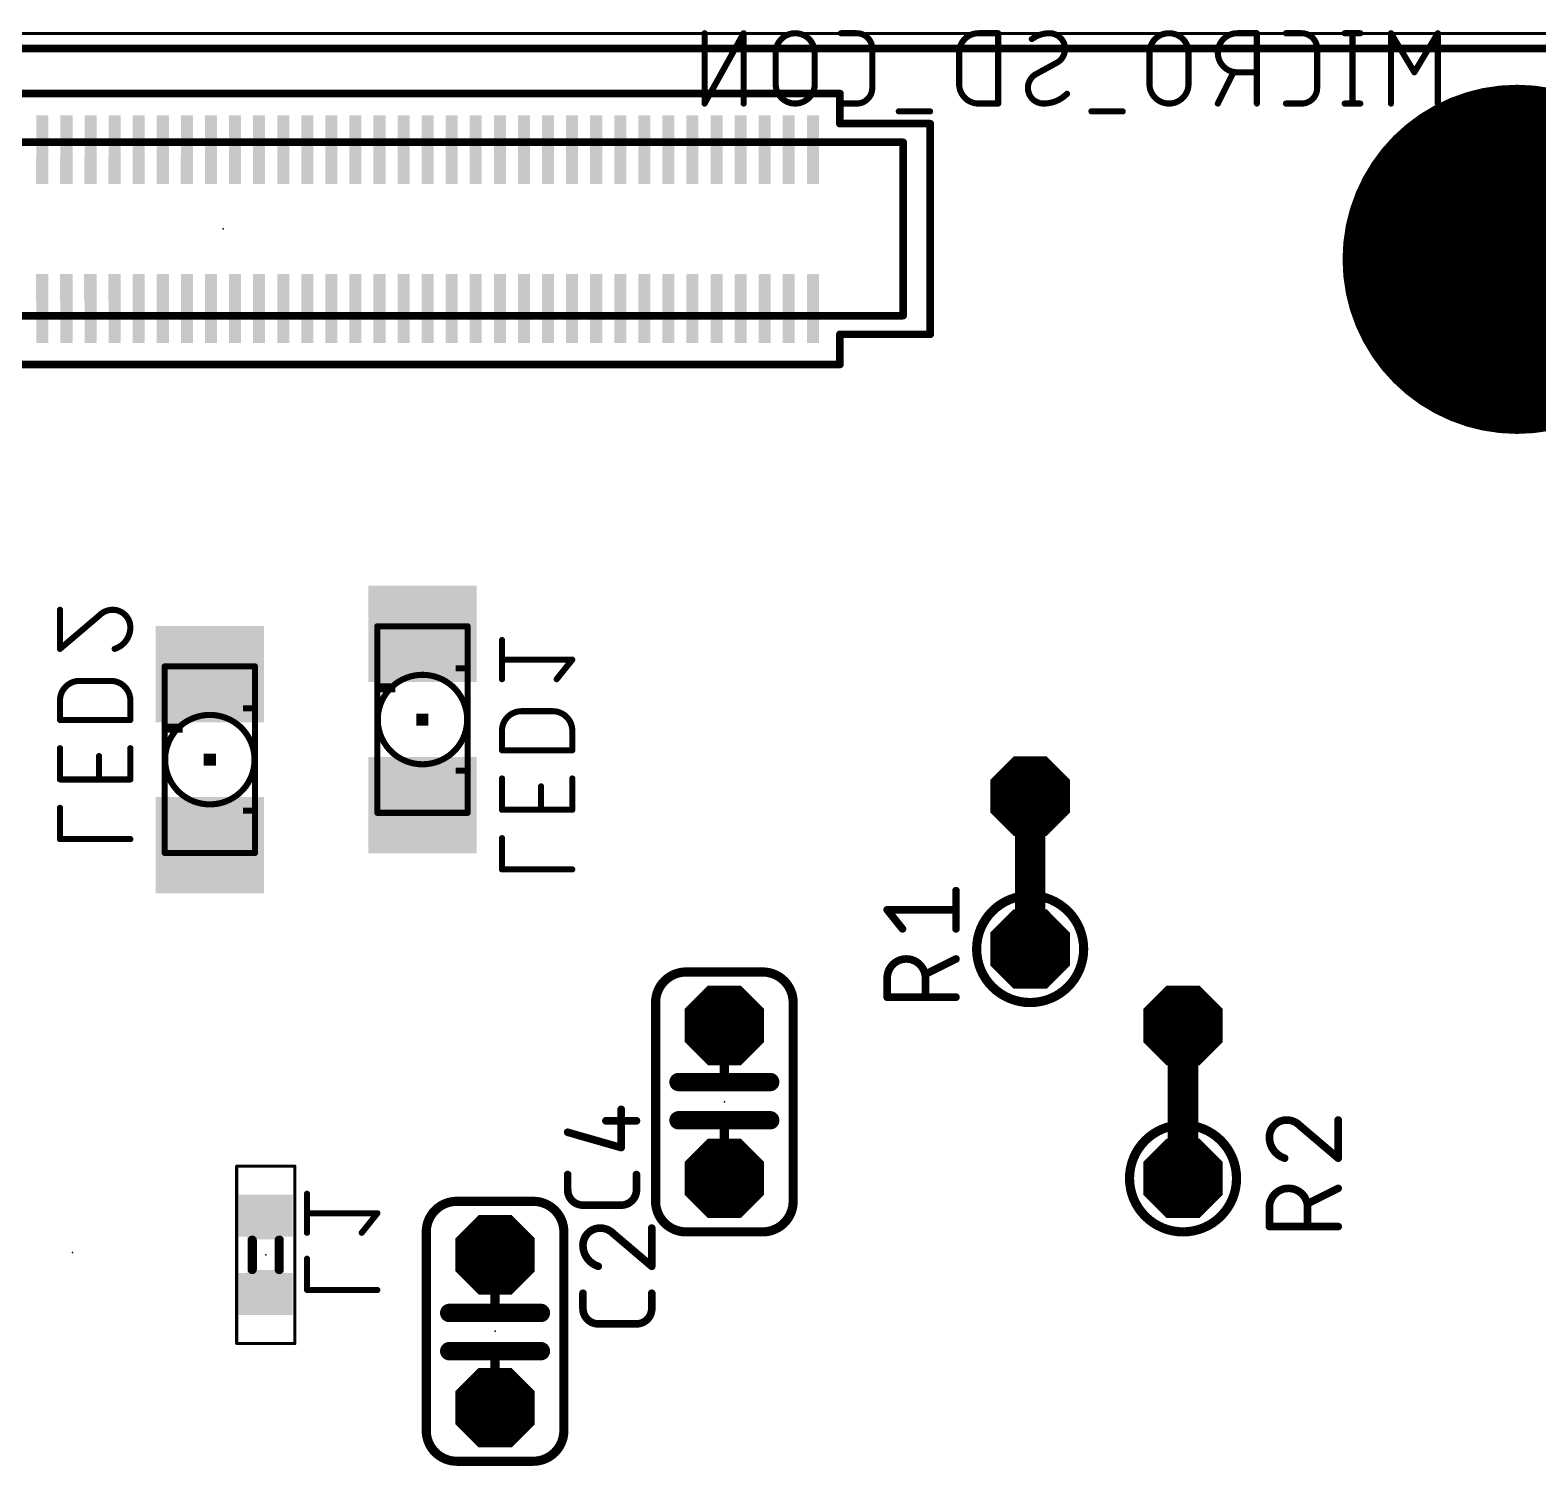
# Model space of a CAD drawing. Extents: x -68 to 70, y -45 to 46.
# Drawn here: x 5.7 to 30.75, y -1.85 to 22 of the extents above; entities that cross this region are included whole.
import ezdxf

# ---------------------------------------------------------------- set-up
doc = ezdxf.new("R2010")
doc.units = 0
for name, color, linetype in [('1', 12, 'CONTINUOUS'), ('16', 132, 'CONTINUOUS'), ('17', 110, 'CONTINUOUS'), ('21', 253, 'CONTINUOUS'), ('22', 253, 'CONTINUOUS'), ('23', 53, 'CONTINUOUS'), ('24', 53, 'CONTINUOUS'), ('25', 253, 'CONTINUOUS'), ('26', 253, 'CONTINUOUS'), ('39', 12, 'CONTINUOUS'), ('40', 132, 'CONTINUOUS'), ('41', 12, 'CONTINUOUS'), ('43', 110, 'CONTINUOUS'), ('51', 253, 'CONTINUOUS'), ('52', 253, 'CONTINUOUS')]:
    doc.layers.add(name, color=color, linetype=linetype)

# ---------------------------------------------------------------- blocks, each defined once
blk = doc.blocks.new('OCTAGONP')
at = {"const_width": 0.5}
blk.add_lwpolyline([(-0.25, -0.1036), (-0.25, 0.1036), (-0.1036, 0.25), (0.1036, 0.25), (0.25, 0.1036), (0.25, -0.1036), (0.1036, -0.25), (-0.1036, -0.25), (-0.25, -0.1036), (-0.25, 0.1036)], dxfattribs=at)
blk = doc.blocks.new('RECT')
blk.add_solid([(-0.5, -0.5), (0.5, -0.5), (-0.5, 0.5), (0.5, 0.5)])
blk = doc.blocks.new('ROUNDP')
at = {"const_width": 0.5}
blk.add_lwpolyline([(0, -0.25, 1), (0, 0.25, 1), (0, -0.25)], format="xyb", dxfattribs=at)

msp = doc.modelspace()

# ---------------------------------------------------------------- linework, layer by layer
at = {"layer": '21'}
for points, const_width in [([(30.9, 21.696), (-18.1, 21.696)], 0.127), ([(-2.4, 20.14), (20.2, 20.14)], 0.127), ([(20.2, 20.14), (20.2, 17.26)], 0.127), ([(20.2, 17.26), (-2.4, 17.26)], 0.127), ([(22.31, 7.882), (22.31, 8.136)], 0.508), ([(17.865, 6.358), (16.595, 6.358)], 0.1524), ([(16.087, 5.85), (16.087, 2.548)], 0.1524), ([(18.373, 5.85), (18.373, 2.548)], 0.1524), ([(16.468, 4.5292), (17.992, 4.5292)], 0.3048), ([(24.85, 4.072), (24.85, 4.326)], 0.508), ([(16.468, 3.8942), (17.992, 3.8942)], 0.3048), ([(12.785, 2.548), (14.055, 2.548)], 0.1524), ([(12.277, -1.262), (12.277, 2.04)], 0.1524), ([(14.563, -1.262), (14.563, 2.04)], 0.1524), ([(17.865, 2.04), (16.595, 2.04)], 0.1524), ([(14.182, 0.6938), (12.658, 0.6938)], 0.3048), ([(14.182, 0.0588), (12.658, 0.0588)], 0.3048), ([(12.785, -1.77), (14.055, -1.77)], 0.1524)]:
    msp.add_lwpolyline(points, dxfattribs=dict(at, const_width=const_width))
for points, const_width in [([(20.2317, 20.14, 1), (20.1683, 20.14)], 0.0635), ([(20.2, 20.1083, 1), (20.2, 20.1717)], 0.0635), ([(20.1683, 17.26, 1), (20.2317, 17.26)], 0.0635), ([(20.2, 17.2283, 1), (20.2, 17.2918)], 0.0635), ([(22.437, 8.136, 1), (22.183, 8.136)], 0.254), ([(22.183, 7.882, 1), (22.437, 7.882)], 0.254), ([(16.595, 6.358, 0.4142), (16.087, 5.85)], 0.1524), ([(16.595, 6.3961, 1), (16.595, 6.3199)], 0.0762), ([(16.595, 6.3199, 1), (16.595, 6.3961)], 0.0762), ([(18.373, 5.85, 0.4142), (17.865, 6.358)], 0.1524), ([(17.865, 6.3961, 1), (17.865, 6.3199)], 0.0762), ([(17.865, 6.3199, 1), (17.865, 6.3961)], 0.0762), ([(16.1251, 5.85, 1), (16.0489, 5.85)], 0.0762), ([(16.0489, 5.85, 1), (16.1251, 5.85)], 0.0762), ([(18.4111, 5.85, 1), (18.3349, 5.85)], 0.0762), ([(18.3349, 5.85, 1), (18.4111, 5.85)], 0.0762), ([(16.468, 4.6054, 1), (16.468, 4.453)], 0.1524), ([(17.992, 4.453, 1), (17.992, 4.6054)], 0.1524), ([(24.977, 4.326, 1), (24.723, 4.326)], 0.254), ([(16.468, 3.9704, 1), (16.468, 3.818)], 0.1524), ([(17.992, 3.818, 1), (17.992, 3.9704)], 0.1524), ([(24.723, 4.072, 1), (24.977, 4.072)], 0.254), ([(12.785, 2.548, 0.4142), (12.277, 2.04)], 0.1524), ([(12.785, 2.5861, 1), (12.785, 2.5099)], 0.0762), ([(12.785, 2.5099, 1), (12.785, 2.5861)], 0.0762), ([(14.563, 2.04, 0.4142), (14.055, 2.548)], 0.1524), ([(14.055, 2.5861, 1), (14.055, 2.5099)], 0.0762), ([(14.055, 2.5099, 1), (14.055, 2.5861)], 0.0762), ([(16.087, 2.548, 0.4142), (16.595, 2.04)], 0.1524), ([(16.1251, 2.548, 1), (16.0489, 2.548)], 0.0762), ([(16.0489, 2.548, 1), (16.1251, 2.548)], 0.0762), ([(17.865, 2.04, 0.4142), (18.373, 2.548)], 0.1524), ([(18.4111, 2.548, 1), (18.3349, 2.548)], 0.0762), ([(18.3349, 2.548, 1), (18.4111, 2.548)], 0.0762), ([(12.3151, 2.04, 1), (12.2389, 2.04)], 0.0762), ([(12.2389, 2.04, 1), (12.3151, 2.04)], 0.0762), ([(14.6011, 2.04, 1), (14.5249, 2.04)], 0.0762), ([(14.5249, 2.04, 1), (14.6011, 2.04)], 0.0762), ([(16.595, 2.0781, 1), (16.595, 2.0019)], 0.0762), ([(16.595, 2.0019, 1), (16.595, 2.0781)], 0.0762), ([(17.865, 2.0781, 1), (17.865, 2.0019)], 0.0762), ([(17.865, 2.0019, 1), (17.865, 2.0781)], 0.0762), ([(12.658, 0.77, 1), (12.658, 0.6176)], 0.1524), ([(14.182, 0.6176, 1), (14.182, 0.77)], 0.1524), ([(12.658, 0.135, 1), (12.658, -0.0174)], 0.1524), ([(14.182, -0.0174, 1), (14.182, 0.135)], 0.1524), ([(12.277, -1.262, 0.4142), (12.785, -1.77)], 0.1524), ([(12.3151, -1.262, 1), (12.2389, -1.262)], 0.0762), ([(12.2389, -1.262, 1), (12.3151, -1.262)], 0.0762), ([(14.055, -1.77, 0.4142), (14.563, -1.262)], 0.1524), ([(14.6011, -1.262, 1), (14.5249, -1.262)], 0.0762), ([(14.5249, -1.262, 1), (14.6011, -1.262)], 0.0762), ([(12.785, -1.7319, 1), (12.785, -1.8081)], 0.0762), ([(12.785, -1.8081, 1), (12.785, -1.7319)], 0.0762), ([(14.055, -1.7319, 1), (14.055, -1.8081)], 0.0762), ([(14.055, -1.8081, 1), (14.055, -1.7319)], 0.0762)]:
    msp.add_lwpolyline(points, format="xyb", dxfattribs=dict(at, const_width=const_width))
at = {"layer": '22'}
for points, const_width in [([(11.714, 11.101, 0.4424), (11.714, 10.001)], 0.1016), ([(11.7311, 11.0822, 1), (11.6969, 11.1198)], 0.0508), ([(12.714, 10.001, 0.4424), (12.714, 11.101)], 0.1016), ([(12.7311, 11.1198, 1), (12.6969, 11.0822)], 0.0508), ([(8.181, 10.435, 0.4424), (8.181, 9.335)], 0.1016), ([(8.1981, 10.4162, 1), (8.1639, 10.4538)], 0.0508), ([(9.181, 9.335, 0.4424), (9.181, 10.435)], 0.1016), ([(9.1981, 10.4538, 1), (9.1639, 10.4162)], 0.0508), ([(11.6969, 9.9822, 1), (11.7311, 10.0198)], 0.0508), ([(12.6969, 10.0198, 1), (12.7311, 9.9822)], 0.0508), ([(8.1639, 9.3162, 1), (8.1981, 9.3538)], 0.0508), ([(9.1639, 9.3538, 1), (9.1981, 9.3162)], 0.0508)]:
    msp.add_lwpolyline(points, format="xyb", dxfattribs=dict(at, const_width=const_width))
at = {"layer": '23'}
for p in [(8.9, 18.7), (22.31, 8.009), (17.23, 4.199), (24.85, 4.199), (6.4, 1.696), (13.42, 0.389)]:
    msp.add_point(p, dxfattribs=at)
at = {"layer": '24'}
for p in [(12.214, 10.551), (8.681, 9.885), (9.61, 1.659)]:
    msp.add_point(p, dxfattribs=at)
at = {"layer": '25', "const_width": 0.127}
for points in [[(21.0781, 7.0736), (21.0781, 7.7086)], [(20.1891, 7.0736), (19.9351, 7.3911)], [(19.9351, 7.3911), (21.0781, 7.3911)], [(21.0781, 6.5739), (20.5701, 6.3199)], [(19.9351, 5.9389), (19.9351, 6.2564)], [(20.5701, 6.2564), (20.5701, 5.9389)], [(21.0781, 5.9389), (19.9351, 5.9389)], [(15.5155, 3.4407), (15.5155, 4.0757)], [(14.6265, 3.6947), (15.5155, 3.4407)], [(15.2615, 3.8852), (15.7695, 3.8852)], [(26.7931, 3.8034), (27.4281, 3.2636)], [(27.4281, 3.2636), (27.4281, 3.8986)], [(14.6265, 2.7385), (14.6265, 2.9925)], [(15.7695, 2.9925), (15.7695, 2.7385)], [(27.4281, 2.7639), (26.9201, 2.5099)], [(15.5155, 2.4845), (14.8805, 2.4845)], [(26.2851, 2.1289), (26.2851, 2.4464)], [(26.9201, 2.4464), (26.9201, 2.1289)], [(15.3885, 2.0083), (16.0235, 1.4685)], [(16.0235, 1.4685), (16.0235, 2.1035)], [(27.4281, 2.1289), (26.2851, 2.1289)], [(14.8805, 0.7663), (14.8805, 1.0203)], [(16.0235, 1.0203), (16.0235, 0.7663)], [(15.7695, 0.5123), (15.1345, 0.5123)]]:
    msp.add_lwpolyline(points, dxfattribs=at)
at = {"layer": '25'}
for points, const_width in [([(21.1099, 7.7086, 1), (21.0464, 7.7086)], 0.0635), ([(19.9599, 7.4109, 1), (19.9103, 7.3713)], 0.0635), ([(19.9351, 7.4229, 1), (19.9351, 7.3594)], 0.0635), ([(21.0781, 7.3594, 1), (21.0781, 7.4229)], 0.0635), ([(20.1643, 7.0538, 1), (20.2139, 7.0934)], 0.0635), ([(21.0464, 7.0736, 1), (21.1099, 7.0736)], 0.0635), ([(20.5701, 6.2564, 1), (19.9351, 6.2564)], 0.127), ([(21.0923, 6.5455, 1), (21.0639, 6.6023)], 0.0635), ([(19.9669, 6.2564, 1), (19.9034, 6.2564)], 0.0635), ([(19.9034, 6.2564, 1), (19.9669, 6.2564)], 0.0635), ([(20.5559, 6.3483, 1), (20.5843, 6.2915)], 0.0635), ([(20.6018, 6.2564, 1), (20.5384, 6.2564)], 0.0635), ([(20.5384, 6.2564, 1), (20.6018, 6.2564)], 0.0635), ([(19.9351, 5.9707, 1), (19.9351, 5.9072)], 0.0635), ([(19.9034, 5.9389, 1), (19.9669, 5.9389)], 0.0635), ([(20.5384, 5.9389, 1), (20.6018, 5.9389)], 0.0635), ([(21.0781, 5.9072, 1), (21.0781, 5.9707)], 0.0635), ([(15.5473, 4.0757, 1), (15.4838, 4.0757)], 0.0635), ([(14.6352, 3.7253, 1), (14.6178, 3.6642)], 0.0635), ([(15.2615, 3.917, 1), (15.2615, 3.8535)], 0.0635), ([(15.7695, 3.8535, 1), (15.7695, 3.917)], 0.0635), ([(26.5709, 3.8986, 0.4142), (26.2851, 3.6129)], 0.127), ([(26.5708, 3.9304, 1), (26.5709, 3.8669)], 0.0635), ([(26.7931, 3.8034, 0.2053), (26.5709, 3.8986)], 0.127), ([(26.5709, 3.8669, 1), (26.5709, 3.9304)], 0.0635), ([(26.8137, 3.8276, 1), (26.7725, 3.7792)], 0.0635), ([(26.7701, 3.7815, 1), (26.8161, 3.8253)], 0.0635), ([(27.4598, 3.8986, 1), (27.3964, 3.8986)], 0.0635), ([(26.2851, 3.6129, 0.3252), (26.5391, 3.2636)], 0.127), ([(26.3168, 3.6129, 1), (26.2534, 3.6129)], 0.0635), ([(26.2534, 3.6129, 1), (26.3168, 3.6129)], 0.0635), ([(15.4838, 3.4407, 1), (15.5473, 3.4407)], 0.0635), ([(15.5068, 3.4102, 1), (15.5242, 3.4713)], 0.0635), ([(26.5293, 3.2334, 1), (26.5489, 3.2938)], 0.0635), ([(27.3964, 3.2636, 1), (27.4598, 3.2636)], 0.0635), ([(27.4075, 3.2394, 1), (27.4487, 3.2878)], 0.0635), ([(14.6583, 2.9925, 1), (14.5947, 2.9925)], 0.0635), ([(15.8013, 2.9925, 1), (15.7378, 2.9925)], 0.0635), ([(14.6583, 2.7385, 1), (14.5947, 2.7385)], 0.0635), ([(14.5947, 2.7385, 1), (14.6583, 2.7385)], 0.0635), ([(14.6265, 2.7385, 0.4142), (14.8805, 2.4845)], 0.127), ([(15.5155, 2.4845, 0.4142), (15.7695, 2.7385)], 0.127), ([(15.8013, 2.7385, 1), (15.7378, 2.7385)], 0.0635), ([(15.7378, 2.7385, 1), (15.8013, 2.7385)], 0.0635), ([(26.9201, 2.4464, 1), (26.2851, 2.4464)], 0.127), ([(27.4423, 2.7355, 1), (27.4139, 2.7923)], 0.0635), ([(14.8805, 2.5163, 1), (14.8805, 2.4527)], 0.0635), ([(14.8805, 2.4527, 1), (14.8805, 2.5163)], 0.0635), ([(15.5155, 2.5163, 1), (15.5155, 2.4527)], 0.0635), ([(15.5155, 2.4527, 1), (15.5155, 2.5163)], 0.0635), ([(26.3168, 2.4464, 1), (26.2534, 2.4464)], 0.0635), ([(26.9059, 2.5383, 1), (26.9343, 2.4815)], 0.0635), ([(26.9519, 2.4464, 1), (26.8884, 2.4464)], 0.0635), ([(26.2534, 2.4464, 1), (26.3168, 2.4464)], 0.0635), ([(26.8884, 2.4464, 1), (26.9519, 2.4464)], 0.0635), ([(15.1663, 2.1035, 0.4142), (14.8805, 1.8177)], 0.127), ([(15.3885, 2.0083, 0.2053), (15.1663, 2.1035)], 0.127), ([(15.1662, 2.1352, 1), (15.1663, 2.0718)], 0.0635), ([(15.1663, 2.0717, 1), (15.1663, 2.1353)], 0.0635), ([(15.4091, 2.0324, 1), (15.3679, 1.9841)], 0.0635), ([(15.3655, 1.9864, 1), (15.4115, 2.0301)], 0.0635), ([(16.0553, 2.1035, 1), (15.9918, 2.1035)], 0.0635), ([(26.2851, 2.1607, 1), (26.2851, 2.0972)], 0.0635), ([(26.2534, 2.1289, 1), (26.3168, 2.1289)], 0.0635), ([(26.8884, 2.1289, 1), (26.9519, 2.1289)], 0.0635), ([(27.4281, 2.0972, 1), (27.4281, 2.1607)], 0.0635), ([(14.9123, 1.8177, 1), (14.8488, 1.8178)], 0.0635), ([(14.8805, 1.8177, 0.3252), (15.1345, 1.4685)], 0.127), ([(14.8488, 1.8177, 1), (14.9123, 1.8177)], 0.0635), ([(15.1247, 1.4383, 1), (15.1443, 1.4987)], 0.0635), ([(16.0029, 1.4443, 1), (16.0441, 1.4927)], 0.0635), ([(15.9918, 1.4685, 1), (16.0553, 1.4685)], 0.0635), ([(14.9123, 1.0203, 1), (14.8488, 1.0203)], 0.0635), ([(16.0553, 1.0203, 1), (15.9918, 1.0203)], 0.0635), ([(14.8805, 0.7663, 0.4142), (15.1345, 0.5123)], 0.127), ([(14.9123, 0.7663, 1), (14.8488, 0.7663)], 0.0635), ([(14.8488, 0.7663, 1), (14.9123, 0.7663)], 0.0635), ([(15.7695, 0.5123, 0.4142), (16.0235, 0.7663)], 0.127), ([(16.0553, 0.7663, 1), (15.9918, 0.7663)], 0.0635), ([(15.9918, 0.7663, 1), (16.0553, 0.7663)], 0.0635), ([(15.1345, 0.544, 1), (15.1345, 0.4805)], 0.0635), ([(15.1345, 0.4805, 1), (15.1345, 0.544)], 0.0635), ([(15.7695, 0.544, 1), (15.7695, 0.4805)], 0.0635), ([(15.7695, 0.4805, 1), (15.7695, 0.544)], 0.0635)]:
    msp.add_lwpolyline(points, format="xyb", dxfattribs=dict(at, const_width=const_width))
at = {"layer": '26', "const_width": 0.1016}
for points in [[(17.5502, 21.9522), (16.9011, 20.7838)], [(16.9011, 20.7838), (16.9011, 21.9522)], [(17.5502, 20.7838), (17.5502, 21.9522)], [(19.4275, 21.9522), (19.1678, 21.9522)], [(21.7793, 21.9522), (21.4547, 21.9522)], [(21.7793, 20.7838), (21.7793, 21.9522)], [(26.0772, 21.9522), (25.7527, 21.9522)], [(26.0772, 20.7838), (26.0772, 21.9522)], [(26.8189, 21.9522), (26.5592, 21.9522)], [(27.7949, 21.9522), (27.5352, 21.9522)], [(27.665, 21.9522), (27.665, 20.7838)], [(28.6937, 21.3031), (28.3043, 21.9522)], [(28.3043, 21.9522), (28.3043, 20.7838)], [(29.0832, 21.9522), (28.6937, 21.3031)], [(29.0832, 20.7838), (29.0832, 21.9522)], [(18.0822, 21.6276), (18.0822, 21.1084)], [(18.7313, 21.1084), (18.7313, 21.6276)], [(19.6871, 21.0434), (19.6871, 21.6926)], [(21.1302, 21.6276), (21.1302, 21.1084)], [(24.2925, 21.6276), (24.2925, 21.1084)], [(24.9416, 21.1084), (24.9416, 21.6276)], [(27.0785, 21.0434), (27.0785, 21.6926)], [(22.403, 21.2706), (22.76, 21.4654)], [(25.4281, 20.7838), (25.6878, 21.3031)], [(25.7527, 21.3031), (26.0772, 21.3031)], [(19.1678, 20.7838), (19.4275, 20.7838)], [(21.4547, 20.7838), (21.7793, 20.7838)], [(26.5592, 20.7838), (26.8189, 20.7838)], [(27.7949, 20.7838), (27.5352, 20.7838)], [(20.6476, 20.654), (20.1283, 20.654)], [(23.848, 20.654), (23.3287, 20.654)], [(6.1918, 11.7251), (6.1918, 12.3742)], [(6.8409, 12.2768), (6.1918, 11.7251)], [(13.5348, 11.2218), (13.5348, 11.8709)], [(14.7032, 11.5464), (13.5348, 11.5464)], [(14.4436, 11.2218), (14.7032, 11.5464)], [(7.0356, 11.1931), (6.5164, 11.1931)], [(6.1918, 10.8685), (6.1918, 10.544)], [(7.3602, 10.544), (7.3602, 10.8685)], [(6.1918, 10.544), (7.3602, 10.544)], [(14.3786, 10.6898), (13.8594, 10.6898)], [(13.5348, 10.3653), (13.5348, 10.0407)], [(14.7032, 10.0407), (14.7032, 10.3653)], [(6.1918, 10.0749), (6.1918, 9.5557)], [(7.3602, 9.5557), (7.3602, 10.0749)], [(13.5348, 10.0407), (14.7032, 10.0407)], [(6.8409, 9.5557), (6.8409, 9.9451)], [(6.1918, 9.5557), (7.3602, 9.5557)], [(13.5348, 9.5717), (13.5348, 9.0524)], [(14.7032, 9.0524), (14.7032, 9.5717)], [(14.1839, 9.0524), (14.1839, 9.4419)], [(6.1918, 8.5651), (6.1918, 9.0843)], [(13.5348, 9.0524), (14.7032, 9.0524)], [(7.3602, 8.5651), (6.1918, 8.5651)], [(13.5348, 8.0618), (13.5348, 8.5811)], [(14.7032, 8.0618), (13.5348, 8.0618)], [(10.2958, 2.025), (10.2958, 2.6742)], [(11.4642, 2.3496), (10.2958, 2.3496)], [(11.2046, 2.025), (11.4642, 2.3496)], [(10.2958, 1.0748), (10.2958, 1.5941)], [(11.4642, 1.0748), (10.2958, 1.0748)]]:
    msp.add_lwpolyline(points, dxfattribs=at)
at = {"layer": '26'}
for points, const_width in [([(16.9265, 21.9522, 1), (16.8757, 21.9522)], 0.0508), ([(17.5756, 21.9522, 1), (17.5248, 21.9522)], 0.0508), ([(17.5724, 21.9399, 1), (17.528, 21.9645)], 0.0508), ([(18.7313, 21.6276, 1), (18.0822, 21.6276)], 0.1016), ([(19.1678, 21.9776, 1), (19.1678, 21.9268)], 0.0508), ([(19.6871, 21.6926, 0.4142), (19.4275, 21.9522)], 0.1016), ([(19.4275, 21.9776, 1), (19.4275, 21.9268)], 0.0508), ([(19.4275, 21.9268, 1), (19.4275, 21.9776)], 0.0508), ([(21.4547, 21.9522, 0.4142), (21.1302, 21.6276)], 0.1016), ([(21.4547, 21.9776, 1), (21.4547, 21.9268)], 0.0508), ([(21.4547, 21.9268, 1), (21.4547, 21.9776)], 0.0508), ([(21.8047, 21.9522, 1), (21.7539, 21.9522)], 0.0508), ([(21.7793, 21.9268, 1), (21.7793, 21.9776)], 0.0508), ([(22.6302, 21.9522, 0.1623), (22.3381, 21.8548)], 0.1016), ([(22.3229, 21.8752, 1), (22.3533, 21.8345)], 0.0508), ([(22.8898, 21.6926, 0.4142), (22.6302, 21.9522)], 0.1016), ([(22.6302, 21.9776, 1), (22.6302, 21.9268)], 0.0508), ([(22.6302, 21.9268, 1), (22.6302, 21.9776)], 0.0508), ([(24.9416, 21.6276, 1), (24.2925, 21.6276)], 0.1016), ([(25.7527, 21.9522, 1), (25.7527, 21.3031)], 0.1016), ([(25.7527, 21.9776, 1), (25.7527, 21.9268)], 0.0508), ([(25.7527, 21.9268, 1), (25.7527, 21.9776)], 0.0508), ([(26.1026, 21.9522, 1), (26.0518, 21.9522)], 0.0508), ([(26.0772, 21.9268, 1), (26.0772, 21.9776)], 0.0508), ([(26.5592, 21.9776, 1), (26.5592, 21.9268)], 0.0508), ([(27.0785, 21.6926, 0.4142), (26.8189, 21.9522)], 0.1016), ([(26.8189, 21.9776, 1), (26.8189, 21.9268)], 0.0508), ([(26.8189, 21.9268, 1), (26.8189, 21.9776)], 0.0508), ([(27.5352, 21.9776, 1), (27.5352, 21.9268)], 0.0508), ([(27.6904, 21.9522, 1), (27.6396, 21.9522)], 0.0508), ([(27.7949, 21.9268, 1), (27.7949, 21.9776)], 0.0508), ([(28.326, 21.9653, 1), (28.2825, 21.9391)], 0.0508), ([(28.3297, 21.9522, 1), (28.2789, 21.9522)], 0.0508), ([(29.1086, 21.9522, 1), (29.0578, 21.9522)], 0.0508), ([(29.105, 21.9391, 1), (29.0614, 21.9653)], 0.0508), ([(18.1076, 21.6276, 1), (18.0568, 21.6276)], 0.0508), ([(18.0568, 21.6276, 1), (18.1076, 21.6276)], 0.0508), ([(18.7567, 21.6276, 1), (18.7059, 21.6276)], 0.0508), ([(18.7059, 21.6276, 1), (18.7567, 21.6276)], 0.0508), ([(19.7125, 21.6926, 1), (19.6617, 21.6926)], 0.0508), ([(19.6617, 21.6926, 1), (19.7125, 21.6926)], 0.0508), ([(21.1556, 21.6276, 1), (21.1048, 21.6276)], 0.0508), ([(21.1048, 21.6276, 1), (21.1556, 21.6276)], 0.0508), ([(22.76, 21.4654, 0.2656), (22.8898, 21.6926)], 0.1016), ([(22.9152, 21.6926, 1), (22.8644, 21.6926)], 0.0508), ([(22.8644, 21.6926, 1), (22.9152, 21.6926)], 0.0508), ([(24.3179, 21.6276, 1), (24.2671, 21.6276)], 0.0508), ([(24.2671, 21.6276, 1), (24.3179, 21.6276)], 0.0508), ([(24.967, 21.6276, 1), (24.9162, 21.6276)], 0.0508), ([(24.9162, 21.6276, 1), (24.967, 21.6276)], 0.0508), ([(27.1039, 21.6926, 1), (27.0531, 21.6926)], 0.0508), ([(27.0531, 21.6926, 1), (27.1039, 21.6926)], 0.0508), ([(22.403, 21.2706, 0.2656), (22.2732, 21.0434)], 0.1016), ([(22.3908, 21.2929, 1), (22.4152, 21.2483)], 0.0508), ([(22.4159, 21.2487, 1), (22.3901, 21.2925)], 0.0508), ([(22.7471, 21.4872, 1), (22.7729, 21.4435)], 0.0508), ([(22.7722, 21.4431, 1), (22.7479, 21.4877)], 0.0508), ([(25.7105, 21.2917, 1), (25.665, 21.3144)], 0.0508), ([(25.7527, 21.3285, 1), (25.7527, 21.2777)], 0.0508), ([(25.7527, 21.2777, 1), (25.7527, 21.3285)], 0.0508), ([(26.0772, 21.2777, 1), (26.0772, 21.3285)], 0.0508), ([(28.672, 21.3162, 1), (28.7155, 21.29)], 0.0508), ([(28.672, 21.29, 1), (28.7155, 21.3162)], 0.0508), ([(18.0822, 21.1084, 1), (18.7313, 21.1084)], 0.1016), ([(18.1076, 21.1084, 1), (18.0568, 21.1084)], 0.0508), ([(18.0568, 21.1084, 1), (18.1076, 21.1084)], 0.0508), ([(18.7567, 21.1084, 1), (18.7059, 21.1084)], 0.0508), ([(18.7059, 21.1084, 1), (18.7567, 21.1084)], 0.0508), ([(19.4275, 20.7838, 0.4142), (19.6871, 21.0434)], 0.1016), ([(19.7125, 21.0434, 1), (19.6617, 21.0434)], 0.0508), ([(19.6617, 21.0434, 1), (19.7125, 21.0434)], 0.0508), ([(21.1302, 21.1084, 0.4142), (21.4547, 20.7838)], 0.1016), ([(21.1556, 21.1084, 1), (21.1048, 21.1084)], 0.0508), ([(21.1048, 21.1084, 1), (21.1556, 21.1084)], 0.0508), ([(22.2732, 21.0434, 0.4142), (22.5328, 20.7838)], 0.1016), ([(22.2986, 21.0434, 1), (22.2478, 21.0434)], 0.0508), ([(22.2478, 21.0434, 1), (22.2986, 21.0434)], 0.0508), ([(24.2925, 21.1084, 1), (24.9416, 21.1084)], 0.1016), ([(24.3179, 21.1084, 1), (24.2671, 21.1084)], 0.0508), ([(24.2671, 21.1084, 1), (24.3179, 21.1084)], 0.0508), ([(24.967, 21.1084, 1), (24.9162, 21.1084)], 0.0508), ([(24.9162, 21.1084, 1), (24.967, 21.1084)], 0.0508), ([(26.8189, 20.7838, 0.4142), (27.0785, 21.0434)], 0.1016), ([(27.1039, 21.0434, 1), (27.0531, 21.0434)], 0.0508), ([(27.0531, 21.0434, 1), (27.1039, 21.0434)], 0.0508), ([(16.8789, 20.7961, 1), (16.9233, 20.7715)], 0.0508), ([(16.8757, 20.7838, 1), (16.9265, 20.7838)], 0.0508), ([(17.5248, 20.7838, 1), (17.5756, 20.7838)], 0.0508), ([(19.1678, 20.8092, 1), (19.1678, 20.7584)], 0.0508), ([(19.4275, 20.8092, 1), (19.4275, 20.7584)], 0.0508), ([(19.4275, 20.7584, 1), (19.4275, 20.8092)], 0.0508), ([(21.4547, 20.8092, 1), (21.4547, 20.7584)], 0.0508), ([(21.4547, 20.7584, 1), (21.4547, 20.8092)], 0.0508), ([(21.7539, 20.7838, 1), (21.8047, 20.7838)], 0.0508), ([(21.7793, 20.7584, 1), (21.7793, 20.8092)], 0.0508), ([(22.5328, 20.7838, 0.2), (22.9223, 20.9461)], 0.1016), ([(22.5328, 20.8092, 1), (22.5328, 20.7584)], 0.0508), ([(22.5328, 20.7584, 1), (22.5328, 20.8092)], 0.0508), ([(22.9403, 20.9282, 1), (22.9043, 20.964)], 0.0508), ([(25.4054, 20.7952, 1), (25.4508, 20.7724)], 0.0508), ([(26.0518, 20.7838, 1), (26.1026, 20.7838)], 0.0508), ([(26.5592, 20.8092, 1), (26.5592, 20.7584)], 0.0508), ([(26.8189, 20.8092, 1), (26.8189, 20.7584)], 0.0508), ([(26.8189, 20.7584, 1), (26.8189, 20.8092)], 0.0508), ([(27.5352, 20.8092, 1), (27.5352, 20.7584)], 0.0508), ([(27.6396, 20.7838, 1), (27.6904, 20.7838)], 0.0508), ([(27.7949, 20.7584, 1), (27.7949, 20.8092)], 0.0508), ([(28.2789, 20.7838, 1), (28.3297, 20.7838)], 0.0508), ([(29.0578, 20.7838, 1), (29.1086, 20.7838)], 0.0508), ([(20.1283, 20.6794, 1), (20.1283, 20.6286)], 0.0508), ([(20.6476, 20.6286, 1), (20.6476, 20.6794)], 0.0508), ([(23.3287, 20.6794, 1), (23.3287, 20.6286)], 0.0508), ([(23.848, 20.6286, 1), (23.848, 20.6794)], 0.0508), ([(6.2172, 12.3742, 1), (6.1664, 12.3742)], 0.0508), ([(7.0681, 12.3742, 0.2053), (6.8409, 12.2768)], 0.1016), ([(6.8225, 12.2944, 1), (6.8593, 12.2593)], 0.0508), ([(6.8574, 12.2575, 1), (6.8245, 12.2962)], 0.0508), ([(7.3602, 12.0821, 0.4142), (7.0681, 12.3742)], 0.1016), ([(7.0681, 12.3996, 1), (7.0681, 12.3488)], 0.0508), ([(7.0681, 12.3488, 1), (7.0681, 12.3996)], 0.0508), ([(7.1006, 11.7251, 0.3252), (7.3602, 12.0821)], 0.1016), ([(7.3856, 12.0821, 1), (7.3348, 12.0821)], 0.0508), ([(7.3348, 12.0821, 1), (7.3856, 12.0821)], 0.0508), ([(7.0927, 11.7493, 1), (7.1084, 11.7009)], 0.0508), ([(13.5602, 11.8709, 1), (13.5094, 11.8709)], 0.0508), ([(6.1753, 11.7444, 1), (6.2083, 11.7057)], 0.0508), ([(6.1664, 11.7251, 1), (6.2172, 11.7251)], 0.0508), ([(13.5348, 11.5718, 1), (13.5348, 11.521)], 0.0508), ([(14.723, 11.5305, 1), (14.6834, 11.5623)], 0.0508), ([(14.7032, 11.521, 1), (14.7032, 11.5718)], 0.0508), ([(6.5164, 11.1931, 0.4142), (6.1918, 10.8685)], 0.1016), ([(6.5164, 11.2185, 1), (6.5164, 11.1677)], 0.0508), ([(6.5164, 11.1677, 1), (6.5164, 11.2185)], 0.0508), ([(7.3602, 10.8685, 0.4142), (7.0356, 11.1931)], 0.1016), ([(7.0356, 11.2185, 1), (7.0356, 11.1677)], 0.0508), ([(7.0356, 11.1677, 1), (7.0356, 11.2185)], 0.0508), ([(13.5094, 11.2218, 1), (13.5602, 11.2218)], 0.0508), ([(14.4237, 11.2377, 1), (14.4634, 11.206)], 0.0508), ([(6.2172, 10.8685, 1), (6.1664, 10.8685)], 0.0508), ([(6.1664, 10.8685, 1), (6.2172, 10.8685)], 0.0508), ([(7.3856, 10.8685, 1), (7.3348, 10.8685)], 0.0508), ([(7.3348, 10.8685, 1), (7.3856, 10.8685)], 0.0508), ([(6.1918, 10.5694, 1), (6.1918, 10.5186)], 0.0508), ([(6.1664, 10.544, 1), (6.2172, 10.544)], 0.0508), ([(7.3348, 10.544, 1), (7.3856, 10.544)], 0.0508), ([(7.3602, 10.5186, 1), (7.3602, 10.5694)], 0.0508), ([(13.8594, 10.6898, 0.4142), (13.5348, 10.3653)], 0.1016), ([(13.8594, 10.7152, 1), (13.8594, 10.6645)], 0.0508), ([(13.8594, 10.6645, 1), (13.8594, 10.7152)], 0.0508), ([(14.7032, 10.3653, 0.4142), (14.3786, 10.6898)], 0.1016), ([(14.3786, 10.7152, 1), (14.3786, 10.6645)], 0.0508), ([(14.3786, 10.6645, 1), (14.3786, 10.7152)], 0.0508), ([(13.5602, 10.3653, 1), (13.5094, 10.3653)], 0.0508), ([(13.5094, 10.3653, 1), (13.5602, 10.3653)], 0.0508), ([(14.7286, 10.3653, 1), (14.6778, 10.3653)], 0.0508), ([(14.6778, 10.3653, 1), (14.7286, 10.3653)], 0.0508), ([(6.2172, 10.0749, 1), (6.1664, 10.0749)], 0.0508), ([(7.3856, 10.0749, 1), (7.3348, 10.0749)], 0.0508), ([(13.5348, 10.0661, 1), (13.5348, 10.0153)], 0.0508), ([(13.5094, 10.0407, 1), (13.5602, 10.0407)], 0.0508), ([(14.6778, 10.0407, 1), (14.7286, 10.0407)], 0.0508), ([(14.7032, 10.0153, 1), (14.7032, 10.0661)], 0.0508), ([(6.8663, 9.9451, 1), (6.8155, 9.9451)], 0.0508), ([(6.1918, 9.5811, 1), (6.1918, 9.5303)], 0.0508), ([(6.1664, 9.5557, 1), (6.2172, 9.5557)], 0.0508), ([(6.8155, 9.5557, 1), (6.8663, 9.5557)], 0.0508), ([(7.3348, 9.5557, 1), (7.3856, 9.5557)], 0.0508), ([(7.3602, 9.5303, 1), (7.3602, 9.5811)], 0.0508), ([(13.5602, 9.5717, 1), (13.5094, 9.5717)], 0.0508), ([(14.7286, 9.5717, 1), (14.6778, 9.5717)], 0.0508), ([(14.2093, 9.4419, 1), (14.1585, 9.4419)], 0.0508), ([(6.2172, 9.0843, 1), (6.1664, 9.0843)], 0.0508), ([(13.5348, 9.0778, 1), (13.5348, 9.027)], 0.0508), ([(13.5094, 9.0524, 1), (13.5602, 9.0524)], 0.0508), ([(14.1585, 9.0524, 1), (14.2093, 9.0524)], 0.0508), ([(14.6778, 9.0524, 1), (14.7286, 9.0524)], 0.0508), ([(14.7032, 9.027, 1), (14.7032, 9.0778)], 0.0508), ([(6.1918, 8.5905, 1), (6.1918, 8.5397)], 0.0508), ([(6.1664, 8.5651, 1), (6.2172, 8.5651)], 0.0508), ([(7.3602, 8.5397, 1), (7.3602, 8.5905)], 0.0508), ([(13.5602, 8.5811, 1), (13.5094, 8.5811)], 0.0508), ([(13.5348, 8.0872, 1), (13.5348, 8.0364)], 0.0508), ([(13.5094, 8.0618, 1), (13.5602, 8.0618)], 0.0508), ([(14.7032, 8.0364, 1), (14.7032, 8.0872)], 0.0508), ([(10.3212, 2.6742, 1), (10.2704, 2.6742)], 0.0508), ([(10.2958, 2.375, 1), (10.2958, 2.3242)], 0.0508), ([(11.484, 2.3337, 1), (11.4444, 2.3655)], 0.0508), ([(11.4642, 2.3242, 1), (11.4642, 2.375)], 0.0508), ([(10.2704, 2.025, 1), (10.3212, 2.025)], 0.0508), ([(11.1847, 2.0409, 1), (11.2244, 2.0092)], 0.0508), ([(10.3212, 1.5941, 1), (10.2704, 1.5941)], 0.0508), ([(10.2958, 1.1002, 1), (10.2958, 1.0494)], 0.0508), ([(10.2704, 1.0748, 1), (10.3212, 1.0748)], 0.0508), ([(11.4642, 1.0494, 1), (11.4642, 1.1002)], 0.0508)]:
    msp.add_lwpolyline(points, format="xyb", dxfattribs=dict(at, const_width=const_width))
at = {"layer": '39'}
for points, const_width in [([(34.15, 21.946), (-21.35, 21.946)], 0.05), ([(19.15, 20.95), (-1.35, 20.95)], 0.127), ([(19.15, 20.45), (19.15, 20.95)], 0.127), ([(20.65, 20.45), (19.15, 20.45)], 0.127), ([(20.65, 16.95), (20.65, 20.45)], 0.127), ([(19.15, 16.45), (19.15, 16.95)], 0.127), ([(19.15, 16.95), (20.65, 16.95)], 0.127), ([(-1.35, 16.45), (19.15, 16.45)], 0.127)]:
    msp.add_lwpolyline(points, dxfattribs=dict(at, const_width=const_width))
at = {"layer": '39', "const_width": 0.0635}
for points in [[(19.1818, 20.95, 1), (19.1183, 20.95)], [(19.15, 20.9183, 1), (19.15, 20.9817)], [(19.15, 20.4817, 1), (19.15, 20.4183)], [(19.1183, 20.45, 1), (19.1818, 20.45)], [(20.6818, 20.45, 1), (20.6183, 20.45)], [(20.65, 20.4183, 1), (20.65, 20.4817)], [(19.15, 16.9817, 1), (19.15, 16.9183)], [(19.1818, 16.95, 1), (19.1183, 16.95)], [(20.6183, 16.95, 1), (20.6818, 16.95)], [(20.65, 16.9183, 1), (20.65, 16.9817)], [(19.1183, 16.45, 1), (19.1818, 16.45)], [(19.15, 16.4183, 1), (19.15, 16.4817)]]:
    msp.add_lwpolyline(points, format="xyb", dxfattribs=at)
at = {"layer": '40', "const_width": 0.0508}
for points in [[(10.093, 3.132), (9.127, 3.132)], [(9.127, 3.132), (9.127, 0.186)], [(10.093, 0.186), (10.093, 3.132)], [(9.127, 0.186), (10.093, 0.186)]]:
    msp.add_lwpolyline(points, dxfattribs=at)
at = {"layer": '40', "const_width": 0.0254}
for points in [[(9.127, 3.1447, 1), (9.127, 3.1193)], [(9.1397, 3.132, 1), (9.1143, 3.132)], [(10.1057, 3.132, 1), (10.0803, 3.132)], [(10.093, 3.1193, 1), (10.093, 3.1447)], [(9.127, 0.1987, 1), (9.127, 0.1733)], [(9.1143, 0.186, 1), (9.1397, 0.186)], [(10.0803, 0.186, 1), (10.1057, 0.186)], [(10.093, 0.1733, 1), (10.093, 0.1987)]]:
    msp.add_lwpolyline(points, format="xyb", dxfattribs=at)
at = {"layer": '51'}
for points, const_width in [([(30.9, 21.696), (-18.1, 21.696)], 0.127), ([(18.98, 20.14), (20.2, 20.14)], 0.127), ([(20.2, 20.14), (20.2, 17.26)], 0.127), ([(20.2, 17.26), (18.98, 17.26)], 0.127), ([(22.31, 6.739), (22.31, 9.279)], 0.508), ([(17.23, 5.469), (17.23, 4.5292)], 0.1524), ([(24.85, 2.929), (24.85, 5.469)], 0.508), ([(17.23, 2.929), (17.23, 3.8942)], 0.1524), ([(13.42, 1.659), (13.42, 0.6938)], 0.1524), ([(13.42, -0.881), (13.42, 0.0588)], 0.1524)]:
    msp.add_lwpolyline(points, dxfattribs=dict(at, const_width=const_width))
for points, const_width in [([(18.98, 20.1717, 1), (18.98, 20.1083)], 0.0635), ([(20.2317, 20.14, 1), (20.1683, 20.14)], 0.0635), ([(20.2, 20.1083, 1), (20.2, 20.1717)], 0.0635), ([(18.98, 17.2918, 1), (18.98, 17.2283)], 0.0635), ([(20.1683, 17.26, 1), (20.2317, 17.26)], 0.0635), ([(20.2, 17.2283, 1), (20.2, 17.2918)], 0.0635), ([(22.437, 9.279, 1), (22.183, 9.279)], 0.254), ([(22.31, 5.85, 1), (22.31, 7.628, 1), (22.31, 5.85)], 0.1524), ([(22.31, 6.104, 1), (22.31, 7.374, 1), (22.31, 6.104)], 0.0508), ([(22.183, 6.739, 1), (22.437, 6.739)], 0.254), ([(17.2681, 5.469, 1), (17.1919, 5.469)], 0.0762), ([(24.977, 5.469, 1), (24.723, 5.469)], 0.254), ([(17.1919, 4.5292, 1), (17.2681, 4.5292)], 0.0762), ([(17.2681, 3.8942, 1), (17.1919, 3.8942)], 0.0762), ([(24.85, 2.04, 1), (24.85, 3.818, 1), (24.85, 2.04)], 0.1524), ([(24.85, 2.294, 1), (24.85, 3.564, 1), (24.85, 2.294)], 0.0508), ([(24.723, 2.929, 1), (24.977, 2.929)], 0.254), ([(17.1919, 2.929, 1), (17.2681, 2.929)], 0.0762), ([(13.4581, 1.659, 1), (13.3819, 1.659)], 0.0762), ([(13.3819, 0.6938, 1), (13.4581, 0.6938)], 0.0762), ([(13.4581, 0.0588, 1), (13.3819, 0.0588)], 0.0762), ([(13.3819, -0.881, 1), (13.4581, -0.881)], 0.0762)]:
    msp.add_lwpolyline(points, format="xyb", dxfattribs=dict(at, const_width=const_width))
at = {"layer": '52'}
for points, const_width in [([(11.464, 12.101), (11.464, 9.001)], 0.1016), ([(12.964, 12.101), (11.464, 12.101)], 0.1016), ([(12.964, 9.001), (12.964, 12.101)], 0.1016), ([(7.931, 11.435), (7.931, 8.335)], 0.1016), ([(9.431, 11.435), (7.931, 11.435)], 0.1016), ([(9.431, 8.335), (9.431, 11.435)], 0.1016), ([(11.464, 9.001), (12.964, 9.001)], 0.1016), ([(7.931, 8.335), (9.431, 8.335)], 0.1016), ([(9.386, 1.904), (9.386, 1.414)], 0.1524), ([(9.834, 1.414), (9.834, 1.904)], 0.1524)]:
    msp.add_lwpolyline(points, dxfattribs=dict(at, const_width=const_width))
for points, const_width in [([(11.4894, 12.101, 1), (11.4386, 12.101)], 0.0508), ([(11.464, 12.1264, 1), (11.464, 12.0756)], 0.0508), ([(12.9894, 12.101, 1), (12.9386, 12.101)], 0.0508), ([(12.964, 12.0756, 1), (12.964, 12.1264)], 0.0508), ([(7.9564, 11.435, 1), (7.9056, 11.435)], 0.0508), ([(7.931, 11.4604, 1), (7.931, 11.4096)], 0.0508), ([(9.4564, 11.435, 1), (9.4056, 11.435)], 0.0508), ([(9.431, 11.4096, 1), (9.431, 11.4604)], 0.0508), ([(12.714, 11.101, 0.3866), (11.714, 11.101)], 0.1016), ([(11.6969, 11.1198, 1), (11.7311, 11.0822)], 0.0508), ([(12.6969, 11.0822, 1), (12.7311, 11.1198)], 0.0508), ([(9.181, 10.435, 0.3866), (8.181, 10.435)], 0.1016), ([(8.1639, 10.4538, 1), (8.1981, 10.4162)], 0.0508), ([(9.1639, 10.4162, 1), (9.1981, 10.4538)], 0.0508), ([(11.714, 10.001, 0.3866), (12.714, 10.001)], 0.1016), ([(11.7311, 10.0198, 1), (11.6969, 9.9822)], 0.0508), ([(12.7311, 9.9822, 1), (12.6969, 10.0198)], 0.0508), ([(8.181, 9.335, 0.3866), (9.181, 9.335)], 0.1016), ([(8.1981, 9.3538, 1), (8.1639, 9.3162)], 0.0508), ([(9.1981, 9.3162, 1), (9.1639, 9.3538)], 0.0508), ([(11.464, 9.0264, 1), (11.464, 8.9756)], 0.0508), ([(11.4386, 9.001, 1), (11.4894, 9.001)], 0.0508), ([(12.9386, 9.001, 1), (12.9894, 9.001)], 0.0508), ([(12.964, 8.9756, 1), (12.964, 9.0264)], 0.0508), ([(7.931, 8.3604, 1), (7.931, 8.3096)], 0.0508), ([(7.9056, 8.335, 1), (7.9564, 8.335)], 0.0508), ([(9.4056, 8.335, 1), (9.4564, 8.335)], 0.0508), ([(9.431, 8.3096, 1), (9.431, 8.3604)], 0.0508), ([(9.4241, 1.904, 1), (9.3479, 1.904)], 0.0762), ([(9.8721, 1.904, 1), (9.7959, 1.904)], 0.0762), ([(9.3479, 1.414, 1), (9.4241, 1.414)], 0.0762), ([(9.7959, 1.414, 1), (9.8721, 1.414)], 0.0762)]:
    msp.add_lwpolyline(points, format="xyb", dxfattribs=dict(at, const_width=const_width))

# ---------------------------------------------------------------- block references
at = {"layer": '1', "xscale": 0.2, "yscale": 0.7}
for p in [(5.9, 20.24), (6.3, 20.24), (6.7, 20.24), (7.1, 20.24), (7.5, 20.24), (7.9, 20.24), (8.3, 20.24), (8.7, 20.24), (9.1, 20.24), (9.5, 20.24), (9.9, 20.24), (10.3, 20.24), (10.7, 20.24), (11.1, 20.24), (11.5, 20.24), (11.9, 20.24), (12.3, 20.24), (12.7, 20.24), (13.1, 20.24), (13.5, 20.24), (13.9, 20.24), (14.3, 20.24), (14.7, 20.24), (15.1, 20.24), (15.5, 20.24), (15.9, 20.24), (16.3, 20.24), (16.7, 20.24), (17.1, 20.24), (17.5, 20.24), (17.9, 20.24), (18.3, 20.24), (18.7, 20.24)]:
    msp.add_blockref('RECT', p, dxfattribs=at)
at = {"layer": '1', "xscale": 0.2, "yscale": 0.7, "rotation": 180}
for p in [(5.9, 20.236), (6.3, 20.236), (6.7, 20.236), (7.1, 20.236), (7.5, 20.236), (7.9, 20.236), (8.3, 20.236), (8.7, 20.236), (9.1, 20.236), (9.5, 20.236), (9.9, 20.236), (10.3, 20.236), (10.7, 20.236), (11.1, 20.236), (11.5, 20.236), (11.9, 20.236), (12.3, 20.236), (12.7, 20.236), (13.1, 20.236), (13.5, 20.236), (13.9, 20.236), (14.3, 20.236), (14.7, 20.236), (15.1, 20.236), (15.5, 20.236), (15.9, 20.236), (16.3, 20.236), (16.7, 20.236), (17.1, 20.236), (17.5, 20.236), (17.9, 20.236), (18.3, 20.236), (18.7, 20.236), (5.9, 17.16), (5.9, 17.156), (6.3, 17.16), (6.3, 17.156), (6.7, 17.16), (6.7, 17.156), (7.1, 17.16), (7.1, 17.156), (7.5, 17.16), (7.5, 17.156), (7.9, 17.16), (7.9, 17.156), (8.3, 17.16), (8.3, 17.156), (8.7, 17.16), (8.7, 17.156), (9.1, 17.16), (9.1, 17.156), (9.5, 17.16), (9.5, 17.156), (9.9, 17.16), (9.9, 17.156), (10.3, 17.16), (10.3, 17.156), (10.7, 17.16), (10.7, 17.156), (11.1, 17.16), (11.1, 17.156), (11.5, 17.16), (11.5, 17.156), (11.9, 17.16), (11.9, 17.156), (12.3, 17.16), (12.3, 17.156), (12.7, 17.16), (12.7, 17.156), (13.1, 17.16), (13.1, 17.156), (13.5, 17.16), (13.5, 17.156), (13.9, 17.16), (13.9, 17.156), (14.3, 17.16), (14.3, 17.156), (14.7, 17.16), (14.7, 17.156), (15.1, 17.16), (15.1, 17.156), (15.5, 17.16), (15.5, 17.156), (15.9, 17.16), (15.9, 17.156), (16.3, 17.16), (16.3, 17.156), (16.7, 17.16), (16.7, 17.156), (17.1, 17.16), (17.1, 17.156), (17.5, 17.16), (17.5, 17.156), (17.9, 17.16), (17.9, 17.156), (18.3, 17.16), (18.3, 17.156), (18.7, 17.16), (18.7, 17.156)]:
    msp.add_blockref('RECT', p, dxfattribs=at)
at = {"layer": '16', "rotation": 90}
for p, xscale, yscale in [((12.214, 11.973), 1.6, 1.803), ((8.681, 11.307), 1.6, 1.803), ((12.214, 9.129), 1.6, 1.803), ((8.681, 8.463), 1.6, 1.803), ((9.61, 2.309), 0.7, 0.9), ((9.61, 1.009), 0.7, 0.9)]:
    msp.add_blockref('RECT', p, dxfattribs=dict(at, xscale=xscale, yscale=yscale))
at = {"layer": '17'}
for name, p, xscale, yscale, rotation in [('ROUNDP', (30.4, 18.196), 5.8, 5.8, 180), ('ROUNDP', (30.4, 18.196), 5.8, 5.8, 180), ('OCTAGONP', (22.31, 9.279), 1.3208, 1.3208, 90), ('OCTAGONP', (22.31, 9.279), 1.3208, 1.3208, 90), ('OCTAGONP', (22.31, 6.739), 1.3208, 1.3208, 90), ('OCTAGONP', (22.31, 6.739), 1.3208, 1.3208, 90), ('OCTAGONP', (17.23, 5.469), 1.3208, 1.3208, 90), ('OCTAGONP', (17.23, 5.469), 1.3208, 1.3208, 90), ('OCTAGONP', (24.85, 5.469), 1.3208, 1.3208, 90), ('OCTAGONP', (24.85, 5.469), 1.3208, 1.3208, 90), ('OCTAGONP', (17.23, 2.929), 1.3208, 1.3208, 90), ('OCTAGONP', (17.23, 2.929), 1.3208, 1.3208, 90), ('OCTAGONP', (24.85, 2.929), 1.3208, 1.3208, 90), ('OCTAGONP', (24.85, 2.929), 1.3208, 1.3208, 90), ('OCTAGONP', (13.42, 1.659), 1.3208, 1.3208, 270), ('OCTAGONP', (13.42, 1.659), 1.3208, 1.3208, 270), ('OCTAGONP', (13.42, -0.881), 1.3208, 1.3208, 270), ('OCTAGONP', (13.42, -0.881), 1.3208, 1.3208, 270)]:
    msp.add_blockref(name, p, dxfattribs=dict(at, xscale=xscale, yscale=yscale, rotation=rotation))
at = {"layer": '22', "rotation": 90}
for p, xscale, yscale in [((11.639, 11.076), 0.15, 0.25), ((12.214, 10.551), 0.2, 0.2), ((8.106, 10.41), 0.15, 0.25), ((8.681, 9.885), 0.2, 0.2)]:
    msp.add_blockref('RECT', p, dxfattribs=dict(at, xscale=xscale, yscale=yscale))
at = {"layer": '39'}
for p, xscale, yscale in [((5.8959, 19.671), 0.2083, 0.438), ((6.2972, 19.6708), 0.2055, 0.4385), ((6.6969, 19.671), 0.2061, 0.438), ((7.0977, 19.6709), 0.2046, 0.4382), ((7.4988, 19.6706), 0.2024, 0.4388), ((7.8985, 19.671), 0.203, 0.4379), ((8.2992, 19.6708), 0.2015, 0.4384), ((8.6996, 19.671), 0.2008, 0.438), ((9.1001, 19.6706), 0.1998, 0.4389), ((9.5004, 19.6706), 0.1992, 0.4388), ((9.9001, 19.6701), 0.1998, 0.4398), ((10.3007, 19.6704), 0.1986, 0.4392), ((10.7022, 19.671), 0.1956, 0.4381), ((11.1015, 19.6705), 0.1971, 0.439), ((11.5037, 19.6711), 0.1926, 0.4378), ((11.903, 19.6708), 0.194, 0.4384), ((12.3037, 19.6708), 0.1927, 0.4383), ((12.7042, 19.6708), 0.1917, 0.4383), ((13.1062, 19.6711), 0.1875, 0.4377), ((13.5068, 19.6711), 0.1865, 0.4377), ((13.9042, 19.6706), 0.1916, 0.4387), ((14.3075, 19.6711), 0.185, 0.4379), ((14.7069, 19.6709), 0.1862, 0.4382), ((15.104, 19.6705), 0.192, 0.439), ((15.5112, 19.6713), 0.1776, 0.4374), ((15.9046, 19.6705), 0.1908, 0.439), ((16.3058, 19.6706), 0.1883, 0.4388), ((16.707, 19.6707), 0.186, 0.4386), ((17.1052, 19.6705), 0.1895, 0.439), ((17.5041, 19.6704), 0.1917, 0.4393), ((17.9036, 19.6703), 0.1928, 0.4394), ((18.3115, 19.6709), 0.177, 0.4381), ((18.717, 19.6713), 0.1661, 0.4374)]:
    msp.add_blockref('RECT', p, dxfattribs=dict(at, xscale=xscale, yscale=yscale))
at = {"layer": '39', "rotation": 180}
for p, xscale, yscale in [((5.8967, 17.7287), 0.2066, 0.4425), ((6.2971, 17.7287), 0.2058, 0.4425), ((6.6964, 17.7282), 0.2071, 0.4437), ((7.0983, 17.7289), 0.2034, 0.4422), ((7.4984, 17.7288), 0.2031, 0.4425), ((7.8987, 17.7286), 0.2026, 0.4428), ((8.2999, 17.7299), 0.2001, 0.4402), ((8.6999, 17.7296), 0.2002, 0.4409), ((9.1001, 17.7286), 0.1998, 0.4429), ((9.5005, 17.7287), 0.1989, 0.4425), ((9.9005, 17.7294), 0.1991, 0.4412), ((10.3007, 17.7293), 0.1986, 0.4413), ((10.7014, 17.729), 0.1972, 0.442), ((11.1018, 17.729), 0.1964, 0.4421), ((11.5014, 17.7293), 0.1972, 0.4413), ((11.9023, 17.7291), 0.1955, 0.4419), ((12.3029, 17.729), 0.1942, 0.4421), ((12.7054, 17.7283), 0.1893, 0.4435), ((13.1025, 17.7293), 0.195, 0.4415), ((13.5042, 17.7289), 0.1915, 0.4423), ((13.9047, 17.7289), 0.1907, 0.4423), ((14.3048, 17.7289), 0.1905, 0.4421), ((14.7025, 17.7295), 0.195, 0.441), ((15.1052, 17.729), 0.1896, 0.442), ((15.5032, 17.7294), 0.1936, 0.4412), ((15.9084, 17.7286), 0.1833, 0.4429), ((16.3062, 17.729), 0.1877, 0.442), ((16.7094, 17.7285), 0.1812, 0.4429), ((17.1106, 17.7284), 0.1788, 0.4431), ((17.5154, 17.7279), 0.1693, 0.4443), ((17.9085, 17.7289), 0.1829, 0.4423), ((18.3023, 17.7297), 0.1953, 0.4406), ((18.715, 17.7282), 0.17, 0.4437)]:
    msp.add_blockref('RECT', p, dxfattribs=dict(at, xscale=xscale, yscale=yscale))
at = {"layer": '41', "xscale": 0.2, "yscale": 0.44, "rotation": 180}
for p in [(5.9, 19.666), (6.3, 19.666), (6.7, 19.666), (7.1, 19.666), (7.5, 19.666), (7.9, 19.666), (8.3, 19.666), (8.7, 19.666), (9.1, 19.666), (9.5, 19.666), (9.9, 19.666), (10.3, 19.666), (10.7, 19.666), (11.1, 19.666), (11.5, 19.666), (11.9, 19.666), (12.3, 19.666), (12.7, 19.666), (13.1, 19.666), (13.5, 19.666), (13.9, 19.666), (14.3, 19.666), (14.7, 19.666), (15.1, 19.666), (15.5, 19.666), (15.9, 19.666), (16.3, 19.666), (16.7, 19.666), (17.1, 19.666), (17.5, 19.666), (17.9, 19.666), (18.3, 19.666), (18.7, 19.666), (5.9, 17.726), (6.3, 17.726), (6.7, 17.726), (7.1, 17.726), (7.5, 17.726), (7.9, 17.726), (8.3, 17.726), (8.7, 17.726), (9.1, 17.726), (9.5, 17.726), (9.9, 17.726), (10.3, 17.726), (10.7, 17.726), (11.1, 17.726), (11.5, 17.726), (11.9, 17.726), (12.3, 17.726), (12.7, 17.726), (13.1, 17.726), (13.5, 17.726), (13.9, 17.726), (14.3, 17.726), (14.7, 17.726), (15.1, 17.726), (15.5, 17.726), (15.9, 17.726), (16.3, 17.726), (16.7, 17.726), (17.1, 17.726), (17.5, 17.726), (17.9, 17.726), (18.3, 17.726), (18.7, 17.726)]:
    msp.add_blockref('RECT', p, dxfattribs=at)
at = {"layer": '43', "xscale": 0.2, "yscale": 0.44, "rotation": 180}
for p in [(5.9, 19.666), (6.3, 19.666), (6.7, 19.666), (7.1, 19.666), (7.5, 19.666), (7.9, 19.666), (8.3, 19.666), (8.7, 19.666), (9.1, 19.666), (9.5, 19.666), (9.9, 19.666), (10.3, 19.666), (10.7, 19.666), (11.1, 19.666), (11.5, 19.666), (11.9, 19.666), (12.3, 19.666), (12.7, 19.666), (13.1, 19.666), (13.5, 19.666), (13.9, 19.666), (14.3, 19.666), (14.7, 19.666), (15.1, 19.666), (15.5, 19.666), (15.9, 19.666), (16.3, 19.666), (16.7, 19.666), (17.1, 19.666), (17.5, 19.666), (17.9, 19.666), (18.3, 19.666), (18.7, 19.666), (5.9, 17.726), (6.3, 17.726), (6.7, 17.726), (7.1, 17.726), (7.5, 17.726), (7.9, 17.726), (8.3, 17.726), (8.7, 17.726), (9.1, 17.726), (9.5, 17.726), (9.9, 17.726), (10.3, 17.726), (10.7, 17.726), (11.1, 17.726), (11.5, 17.726), (11.9, 17.726), (12.3, 17.726), (12.7, 17.726), (13.1, 17.726), (13.5, 17.726), (13.9, 17.726), (14.3, 17.726), (14.7, 17.726), (15.1, 17.726), (15.5, 17.726), (15.9, 17.726), (16.3, 17.726), (16.7, 17.726), (17.1, 17.726), (17.5, 17.726), (17.9, 17.726), (18.3, 17.726), (18.7, 17.726)]:
    msp.add_blockref('RECT', p, dxfattribs=at)
at = {"layer": '52', "rotation": 90}
for p, xscale, yscale in [((12.114, 11.401), 0.1, 1.2), ((11.639, 11.176), 0.35, 0.25), ((12.839, 11.401), 0.1, 0.15), ((8.581, 10.735), 0.1, 1.2), ((9.306, 10.735), 0.1, 0.15), ((8.106, 10.51), 0.35, 0.25), ((12.114, 9.701), 0.1, 1.2), ((12.839, 9.701), 0.1, 0.15), ((8.581, 9.035), 0.1, 1.2), ((9.306, 9.035), 0.1, 0.15), ((9.6052, 2.0678), 0.3, 0.5999), ((9.6052, 1.255), 0.3, 0.5999)]:
    msp.add_blockref('RECT', p, dxfattribs=dict(at, xscale=xscale, yscale=yscale))

doc.saveas('drawing.dxf')
